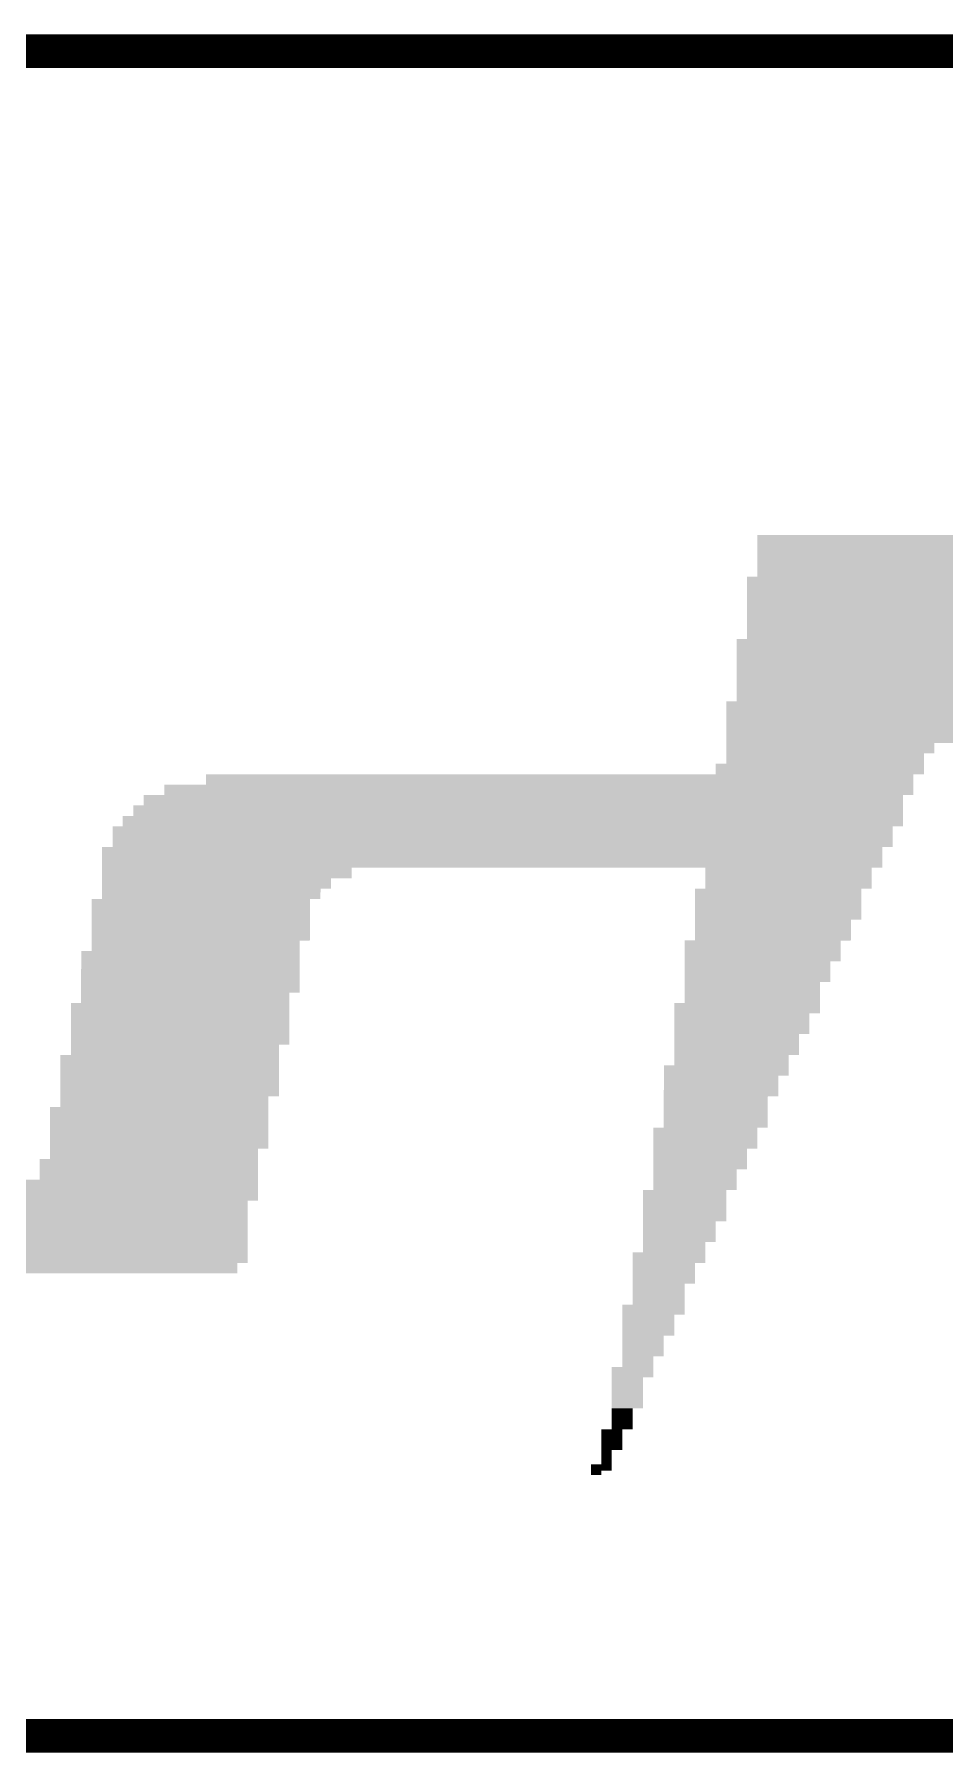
# Model space of a CAD drawing. Extents: x -8 to 142, y 0 to 126.
# Drawn here: x 20.82 to 26.22, y 115.6 to 125.8 of the extents above; entities that cross this region are included whole.
import ezdxf

# ---------------------------------------------------------------- set-up
doc = ezdxf.new("R2010")
doc.units = 0
doc.layers.add('03_ASSY2_GBR', color=1, linetype='CONTINUOUS')

msp = doc.modelspace()

# ---------------------------------------------------------------- linework, layer by layer
at = {"layer": '03_ASSY2_GBR', "const_width": 0.2}
msp.add_lwpolyline([(41.7, 125.7), (-8.3, 125.7), (-8.3, 115.7), (41.7, 115.7)], dxfattribs=at)
at = {"layer": '03_ASSY2_GBR'}
for points in [[(25.110014, 122.766128), (25.110018, 122.827926), (26.53002, 122.766128), (26.53, 122.827926)], [(25.110018, 122.827926), (25.11002, 122.827946), (26.53, 122.827926), (26.52998, 122.827946)], [(25.11002, 122.827946), (25.110054, 122.82798), (26.52998, 122.827946), (26.529946, 122.82798)], [(25.110054, 122.82798), (25.110074, 122.828), (26.529946, 122.82798), (25.110074, 122.828)], [(25.110004, 122.643128), (25.110014, 122.765926), (26.59202, 122.643128), (26.592, 122.765926)], [(25.110014, 122.766), (25.110014, 122.766128), (26.530148, 122.766), (26.53002, 122.766128)], [(25.110014, 122.76598), (25.110014, 122.766), (26.591946, 122.76598), (26.530148, 122.766)], [(25.110014, 122.765926), (25.110014, 122.76598), (26.592, 122.765926), (26.591946, 122.76598)], [(25.11, 122.581148), (25.110004, 122.642926), (26.65301, 122.581148), (26.653, 122.642926)], [(25.110004, 122.643), (25.110004, 122.643128), (26.592148, 122.643), (26.59202, 122.643128)], [(25.110004, 122.64298), (25.110004, 122.643), (26.652946, 122.64298), (26.592148, 122.643)], [(25.110004, 122.642926), (25.110004, 122.64298), (26.653, 122.642926), (26.652946, 122.64298)], [(25.04901, 122.396128), (25.049016, 122.518926), (26.71502, 122.396128), (26.715, 122.518926)], [(25.049016, 122.519128), (25.04902, 122.580946), (26.65302, 122.519128), (26.653012, 122.580946)], [(25.049016, 122.519), (25.049016, 122.519128), (26.653148, 122.519), (26.65302, 122.519128)], [(25.049016, 122.51898), (25.049016, 122.519), (26.714946, 122.51898), (26.653148, 122.519)], [(25.049016, 122.518926), (25.049016, 122.51898), (26.715, 122.518926), (26.714946, 122.51898)], [(25.04902, 122.580946), (25.049074, 122.581), (26.653012, 122.580946), (26.653012, 122.581)], [(25.049074, 122.581), (25.109872, 122.58102), (26.653012, 122.581), (26.653012, 122.58102)], [(25.109872, 122.58102), (25.11, 122.581148), (26.653012, 122.58102), (26.65301, 122.581148)], [(25.049, 122.210148), (25.049006, 122.333926), (26.83802, 122.210148), (26.838, 122.333926)], [(25.049006, 122.334128), (25.04901, 122.395926), (26.77702, 122.334128), (26.777, 122.395926)], [(25.049006, 122.334), (25.049006, 122.334128), (26.777148, 122.334), (26.77702, 122.334128)], [(25.049006, 122.33398), (25.049006, 122.334), (26.837946, 122.33398), (26.777148, 122.334)], [(25.049006, 122.333926), (25.049006, 122.33398), (26.838, 122.333926), (26.837946, 122.33398)], [(25.04901, 122.396), (25.04901, 122.396128), (26.715148, 122.396), (26.71502, 122.396128)], [(25.04901, 122.39598), (25.04901, 122.396), (26.776946, 122.39598), (26.715148, 122.396)], [(25.04901, 122.395926), (25.04901, 122.39598), (26.777, 122.395926), (26.776946, 122.39598)], [(24.987012, 122.087128), (24.987018, 122.209926), (26.90002, 122.087128), (26.9, 122.209926)], [(24.987018, 122.209926), (24.98702, 122.209946), (26.9, 122.209926), (26.89998, 122.209946)], [(24.98702, 122.209946), (24.987054, 122.20998), (26.89998, 122.209946), (26.899946, 122.20998)], [(24.987054, 122.20998), (24.987074, 122.21), (26.899946, 122.20998), (26.838148, 122.21)], [(24.987074, 122.21), (25.048872, 122.21002), (26.838148, 122.21), (26.838128, 122.21002)], [(25.048872, 122.21002), (25.04898, 122.210128), (26.838128, 122.21002), (26.83802, 122.210128)], [(25.04898, 122.210128), (25.049, 122.210148), (26.83802, 122.210128), (26.83802, 122.210148)], [(24.987006, 121.964128), (24.987012, 122.086926), (26.96202, 121.964128), (26.962, 122.086926)], [(24.987012, 122.087), (24.987012, 122.087128), (26.900148, 122.087), (26.90002, 122.087128)], [(24.987012, 122.08698), (24.987012, 122.087), (26.961946, 122.08698), (26.900148, 122.087)], [(24.987012, 122.086926), (24.987012, 122.08698), (26.962, 122.086926), (26.961946, 122.08698)], [(24.987, 121.840148), (24.987006, 121.963926), (27.02402, 121.840148), (27.024, 121.963926)], [(24.987006, 121.964), (24.987006, 121.964128), (26.962148, 121.964), (26.96202, 121.964128)], [(24.987006, 121.96398), (24.987006, 121.964), (27.023946, 121.96398), (26.962148, 121.964)], [(24.987006, 121.963926), (24.987006, 121.96398), (27.024, 121.963926), (27.023946, 121.96398)], [(24.925012, 121.717128), (24.925018, 121.839926), (27.08502, 121.717128), (27.085, 121.839926)], [(24.925018, 121.839926), (24.92502, 121.839946), (27.085, 121.839926), (27.08498, 121.839946)], [(24.92502, 121.839946), (24.925054, 121.83998), (27.08498, 121.839946), (27.084946, 121.83998)], [(24.925054, 121.83998), (24.925074, 121.84), (27.084946, 121.83998), (27.024148, 121.84)], [(24.925074, 121.84), (24.986872, 121.84002), (27.024148, 121.84), (27.024128, 121.84002)], [(24.986872, 121.84002), (24.98698, 121.840128), (27.024128, 121.84002), (27.02402, 121.840128)], [(24.98698, 121.840128), (24.987, 121.840148), (27.02402, 121.840128), (27.02402, 121.840148)], [(24.92501, 121.655128), (24.925012, 121.716926), (27.14702, 121.655128), (27.147, 121.716926)], [(24.925012, 121.717), (24.925012, 121.717128), (27.085148, 121.717), (27.08502, 121.717128)], [(24.925012, 121.71698), (24.925012, 121.717), (27.146946, 121.71698), (27.085148, 121.717)], [(24.925012, 121.716926), (24.925012, 121.71698), (27.147, 121.716926), (27.146946, 121.71698)], [(24.925002, 121.532054), (24.925006, 121.592852), (26.15998, 121.532054), (26.16, 121.592852)], [(24.925006, 121.593), (24.925008, 121.654926), (27.209012, 121.593), (27.209, 121.654926)], [(24.925006, 121.59298), (24.925006, 121.593), (26.160128, 121.59298), (26.220852, 121.593)], [(24.925006, 121.592852), (24.925006, 121.59298), (26.16, 121.592852), (26.160128, 121.59298)], [(24.925008, 121.655), (24.92501, 121.655128), (27.147148, 121.655), (27.14702, 121.655128)], [(24.925008, 121.65498), (24.925008, 121.655), (27.208946, 121.65498), (27.147148, 121.655)], [(24.925008, 121.654926), (24.925008, 121.65498), (27.209, 121.654926), (27.208946, 121.65498)], [(26.22098, 121.592872), (26.220852, 121.593), (27.209012, 121.592872), (27.209012, 121.593)], [(24.925, 121.470148), (24.925002, 121.531852), (26.09799, 121.470148), (26.098, 121.531852)], [(24.925002, 121.532), (24.925002, 121.532054), (26.159926, 121.532), (26.15998, 121.532054)], [(24.925002, 121.53198), (24.925002, 121.532), (26.098128, 121.53198), (26.159926, 121.532)], [(24.925002, 121.531852), (24.925002, 121.53198), (26.098, 121.531852), (26.098128, 121.53198)], [(21.839, 121.346148), (21.839018, 121.407852), (26.035988, 121.346148), (26.036, 121.407852)], [(21.839018, 121.407852), (21.83902, 121.407946), (26.036, 121.407852), (26.036094, 121.407946)], [(21.83902, 121.407946), (21.839054, 121.40798), (26.036094, 121.407946), (26.036128, 121.40798)], [(21.839054, 121.40798), (21.839074, 121.408), (26.036128, 121.40798), (26.097926, 121.408)], [(24.862892, 121.408), (24.862946, 121.408054), (26.097926, 121.408), (26.09798, 121.408054)], [(24.862946, 121.408054), (24.86302, 121.408128), (26.09798, 121.408054), (26.09798, 121.408128)], [(24.86302, 121.469946), (24.863074, 121.47), (26.097988, 121.469946), (26.09799, 121.47)], [(24.86302, 121.408128), (24.86302, 121.469946), (26.09798, 121.408128), (26.097988, 121.469946)], [(24.863074, 121.47), (24.924872, 121.47002), (26.09799, 121.47), (26.09799, 121.47002)], [(24.924872, 121.47002), (24.925, 121.470148), (26.09799, 121.47002), (26.09799, 121.470148)], [(21.469, 121.223148), (21.469018, 121.284852), (25.973992, 121.223148), (25.974, 121.284852)], [(21.469018, 121.284852), (21.46902, 121.284946), (25.974, 121.284852), (25.974094, 121.284946)], [(21.46902, 121.284946), (21.469054, 121.28498), (25.974094, 121.284946), (25.974128, 121.28498)], [(21.469054, 121.28498), (21.469074, 121.285), (25.974128, 121.28498), (26.035926, 121.285)], [(21.469074, 121.285), (21.591872, 121.28502), (26.035926, 121.285), (26.035946, 121.28502)], [(21.591872, 121.28502), (21.591906, 121.285054), (26.035946, 121.28502), (26.03598, 121.285054)], [(21.591906, 121.285054), (21.592, 121.285148), (26.03598, 121.285054), (26.03598, 121.285148)], [(21.592, 121.285148), (21.59202, 121.345946), (26.03598, 121.285148), (26.035988, 121.345946)], [(21.59202, 121.345946), (21.592074, 121.346), (26.035988, 121.345946), (26.035988, 121.346)], [(21.592074, 121.346), (21.838872, 121.34602), (26.035988, 121.346), (26.035988, 121.34602)], [(21.838872, 121.34602), (21.839, 121.346148), (26.035988, 121.34602), (26.035988, 121.346148)], [(21.407, 121.161148), (21.40702, 121.222946), (25.973986, 121.161148), (25.973992, 121.222946)], [(21.40702, 121.222946), (21.407074, 121.223), (25.973992, 121.222946), (25.973992, 121.223)], [(21.407074, 121.223), (21.468872, 121.22302), (25.973992, 121.223), (25.973992, 121.22302)], [(21.468872, 121.22302), (21.469, 121.223148), (25.973992, 121.22302), (25.973992, 121.223148)], [(21.284, 120.976148), (21.284018, 121.098852), (25.91298, 120.976148), (25.913, 121.098852)], [(21.284018, 121.098852), (21.28402, 121.098946), (25.913, 121.098852), (25.913094, 121.098946)], [(21.28402, 121.098946), (21.284054, 121.09898), (25.913094, 121.098946), (25.913128, 121.09898)], [(21.284054, 121.09898), (21.284074, 121.099), (25.913128, 121.09898), (25.973926, 121.099)], [(21.284074, 121.099), (21.344872, 121.09902), (25.973926, 121.099), (25.973946, 121.09902)], [(21.344872, 121.09902), (21.344906, 121.099054), (25.973946, 121.09902), (25.97398, 121.099054)], [(21.344906, 121.099054), (21.345, 121.099148), (25.97398, 121.099054), (25.97398, 121.099148)], [(21.345, 121.099148), (21.34502, 121.160946), (25.97398, 121.099148), (25.973986, 121.160946)], [(21.34502, 121.160946), (21.345074, 121.161), (25.973986, 121.160946), (25.973986, 121.161)], [(21.345074, 121.161), (21.406872, 121.16102), (25.973986, 121.161), (25.973986, 121.16102)], [(21.406872, 121.16102), (21.407, 121.161148), (25.973986, 121.16102), (25.973986, 121.161148)], [(21.222012, 120.853054), (21.222018, 120.975852), (25.85098, 120.853054), (25.851, 120.975852)], [(21.222018, 120.975852), (21.22202, 120.975946), (25.851, 120.975852), (25.851094, 120.975946)], [(21.22202, 120.975946), (21.222054, 120.97598), (25.851094, 120.975946), (25.851128, 120.97598)], [(21.222054, 120.97598), (21.222074, 120.976), (25.851128, 120.97598), (25.912926, 120.976)], [(21.222074, 120.976), (21.283872, 120.97602), (25.912926, 120.976), (25.912946, 120.97602)], [(21.283872, 120.97602), (21.283906, 120.976054), (25.912946, 120.97602), (25.91298, 120.976054)], [(21.283906, 120.976054), (21.284, 120.976148), (25.91298, 120.976054), (25.91298, 120.976148)], [(21.222004, 120.729054), (21.222008, 120.790852), (22.57998, 120.729054), (22.58, 120.790852)], [(21.222008, 120.791054), (21.222012, 120.852852), (22.70298, 120.791054), (22.703, 120.852852)], [(21.222008, 120.791), (21.222008, 120.791054), (22.702926, 120.791), (22.70298, 120.791054)], [(21.222008, 120.79098), (21.222008, 120.791), (22.580128, 120.79098), (22.702926, 120.791)], [(21.222008, 120.790852), (21.222008, 120.79098), (22.58, 120.790852), (22.580128, 120.79098)], [(21.222012, 120.853), (21.222012, 120.853054), (25.850926, 120.853), (25.85098, 120.853054)], [(21.222012, 120.85298), (21.222012, 120.853), (22.703128, 120.85298), (24.801852, 120.853)], [(21.222012, 120.852852), (21.222012, 120.85298), (22.703, 120.852852), (22.703128, 120.85298)], [(24.801872, 120.85298), (24.801852, 120.853), (25.789128, 120.85298), (25.850926, 120.853)], [(24.80198, 120.852872), (24.801872, 120.85298), (25.78902, 120.852872), (25.789128, 120.85298)], [(24.801982, 120.852852), (24.80198, 120.852872), (25.789, 120.852852), (25.78902, 120.852872)], [(24.802, 120.729148), (24.801982, 120.852852), (25.78898, 120.729148), (25.789, 120.852852)], [(21.160004, 120.421054), (21.160018, 120.666852), (22.45598, 120.421054), (22.456, 120.666852)], [(21.160018, 120.666852), (21.16002, 120.666946), (22.456, 120.666852), (22.456094, 120.666946)], [(21.16002, 120.666946), (21.160054, 120.66698), (22.456094, 120.666946), (22.456128, 120.66698)], [(21.160054, 120.66698), (21.160074, 120.667), (22.456128, 120.66698), (22.517926, 120.667)], [(21.160074, 120.667), (21.221872, 120.66702), (22.517926, 120.667), (22.517946, 120.66702)], [(21.221872, 120.66702), (21.221906, 120.667054), (22.517946, 120.66702), (22.51798, 120.667054)], [(21.221906, 120.667054), (21.222, 120.667148), (22.51798, 120.667054), (22.51798, 120.667148)], [(21.222, 120.667148), (21.222002, 120.728852), (22.51798, 120.667148), (22.518, 120.728852)], [(21.222002, 120.728852), (21.222004, 120.72898), (22.518, 120.728852), (22.518128, 120.72898)], [(21.222004, 120.729), (21.222004, 120.729054), (22.579926, 120.729), (22.57998, 120.729054)], [(21.222004, 120.72898), (21.222004, 120.729), (22.518128, 120.72898), (22.579926, 120.729)], [(24.740006, 120.544054), (24.740018, 120.728852), (25.72698, 120.544054), (25.727, 120.728852)], [(24.740018, 120.728852), (24.74002, 120.728946), (25.727, 120.728852), (25.727094, 120.728946)], [(24.74002, 120.728946), (24.740054, 120.72898), (25.727094, 120.728946), (25.727128, 120.72898)], [(24.740054, 120.72898), (24.740074, 120.729), (25.727128, 120.72898), (25.788926, 120.729)], [(24.740074, 120.729), (24.801872, 120.72902), (25.788926, 120.729), (25.788946, 120.72902)], [(24.801872, 120.72902), (24.801906, 120.729054), (25.788946, 120.72902), (25.78898, 120.729054)], [(24.801906, 120.729054), (24.802, 120.729148), (25.78898, 120.729054), (25.78898, 120.729148)], [(24.74, 120.421148), (24.740006, 120.543852), (25.66598, 120.421148), (25.666, 120.543852)], [(24.740006, 120.544), (24.740006, 120.544054), (25.726926, 120.544), (25.72698, 120.544054)], [(24.740006, 120.54398), (24.740006, 120.544), (25.666128, 120.54398), (25.726926, 120.544)], [(24.740006, 120.543852), (24.740006, 120.54398), (25.666, 120.543852), (25.666128, 120.54398)], [(21.16, 120.359148), (21.160004, 120.420852), (22.394996, 120.359148), (22.395, 120.420852)], [(21.160004, 120.421), (21.160004, 120.421054), (22.455926, 120.421), (22.45598, 120.421054)], [(21.160004, 120.42098), (21.160004, 120.421), (22.395128, 120.42098), (22.455926, 120.421)], [(21.160004, 120.420852), (21.160004, 120.42098), (22.395, 120.420852), (22.395128, 120.42098)], [(24.678012, 120.297054), (24.678018, 120.420852), (25.60398, 120.297054), (25.604, 120.420852)], [(24.678018, 120.420852), (24.67802, 120.420946), (25.604, 120.420852), (25.604094, 120.420946)], [(24.67802, 120.420946), (24.678054, 120.42098), (25.604094, 120.420946), (25.604128, 120.42098)], [(24.678054, 120.42098), (24.678074, 120.421), (25.604128, 120.42098), (25.665926, 120.421)], [(24.678074, 120.421), (24.739872, 120.42102), (25.665926, 120.421), (25.665946, 120.42102)], [(24.739872, 120.42102), (24.739906, 120.421054), (25.665946, 120.42102), (25.66598, 120.421054)], [(24.739906, 120.421054), (24.74, 120.421148), (25.66598, 120.421054), (25.66598, 120.421148)], [(21.098004, 120.112054), (21.09802, 120.358946), (22.39498, 120.112054), (22.394994, 120.358946)], [(21.09802, 120.358946), (21.098074, 120.359), (22.394994, 120.358946), (22.394994, 120.359)], [(21.098074, 120.359), (21.159872, 120.35902), (22.394994, 120.359), (22.394994, 120.35902)], [(21.159872, 120.35902), (21.16, 120.359148), (22.394994, 120.35902), (22.394996, 120.359148)], [(24.678006, 120.174054), (24.678012, 120.296852), (25.54198, 120.174054), (25.542, 120.296852)], [(24.678012, 120.297), (24.678012, 120.297054), (25.603926, 120.297), (25.60398, 120.297054)], [(24.678012, 120.29698), (24.678012, 120.297), (25.542128, 120.29698), (25.603926, 120.297)], [(24.678012, 120.296852), (24.678012, 120.29698), (25.542, 120.296852), (25.542128, 120.29698)], [(24.678, 120.050148), (24.678006, 120.173852), (25.480986, 120.050148), (25.481, 120.173852)], [(24.678006, 120.174), (24.678006, 120.174054), (25.541926, 120.174), (25.54198, 120.174054)], [(24.678006, 120.17398), (24.678006, 120.174), (25.481128, 120.17398), (25.541926, 120.174)], [(24.678006, 120.173852), (24.678006, 120.17398), (25.481, 120.173852), (25.481128, 120.17398)], [(21.098, 120.050148), (21.098002, 120.111852), (22.332996, 120.050148), (22.333, 120.111852)], [(21.098002, 120.111852), (21.098004, 120.11198), (22.333, 120.111852), (22.333128, 120.11198)], [(21.098004, 120.112), (21.098004, 120.112054), (22.394926, 120.112), (22.39498, 120.112054)], [(21.098004, 120.11198), (21.098004, 120.112), (22.333128, 120.11198), (22.394926, 120.112)], [(21.037002, 119.803054), (21.03702, 120.049946), (22.33298, 119.803054), (22.332994, 120.049946)], [(21.03702, 120.049946), (21.037074, 120.05), (22.332994, 120.049946), (22.332994, 120.05)], [(21.037074, 120.05), (21.097872, 120.05002), (22.332994, 120.05), (22.332994, 120.05002)], [(21.097872, 120.05002), (21.098, 120.050148), (22.332994, 120.05002), (22.332996, 120.050148)], [(24.61701, 119.865054), (24.617016, 119.987852), (25.41898, 119.865054), (25.419, 119.987852)], [(24.617016, 119.988054), (24.61702, 120.049946), (25.48098, 119.988054), (25.480986, 120.049946)], [(24.617016, 119.988), (24.617016, 119.988054), (25.480926, 119.988), (25.48098, 119.988054)], [(24.617016, 119.98798), (24.617016, 119.988), (25.419128, 119.98798), (25.480926, 119.988)], [(24.617016, 119.987852), (24.617016, 119.98798), (25.419, 119.987852), (25.419128, 119.98798)], [(24.61702, 120.049946), (24.617074, 120.05), (25.480986, 120.049946), (25.480986, 120.05)], [(24.617074, 120.05), (24.677872, 120.05002), (25.480986, 120.05), (25.480986, 120.05002)], [(24.677872, 120.05002), (24.678, 120.050148), (25.480986, 120.05002), (25.480986, 120.050148)], [(24.617002, 119.742054), (24.617008, 119.864852), (25.35698, 119.742054), (25.357, 119.864852)], [(24.617008, 119.865), (24.61701, 119.865054), (25.418926, 119.865), (25.41898, 119.865054)], [(24.617008, 119.86498), (24.617008, 119.865), (25.357128, 119.86498), (25.418926, 119.865)], [(24.617008, 119.864852), (24.617008, 119.86498), (25.357, 119.864852), (25.357128, 119.86498)], [(21.037, 119.742148), (21.037002, 119.802852), (22.270996, 119.742148), (22.271, 119.802852)], [(21.037002, 119.803), (21.037002, 119.803054), (22.332926, 119.803), (22.33298, 119.803054)], [(21.037002, 119.80298), (21.037002, 119.803), (22.271128, 119.80298), (22.332926, 119.803)], [(21.037002, 119.802852), (21.037002, 119.80298), (22.271, 119.802852), (22.271128, 119.80298)], [(20.975004, 119.495054), (20.97502, 119.741946), (22.27098, 119.495054), (22.270996, 119.741946)], [(20.97502, 119.741946), (20.975074, 119.742), (22.270996, 119.741946), (22.270996, 119.742)], [(20.975074, 119.742), (21.036872, 119.74202), (22.270996, 119.742), (22.270996, 119.74202)], [(21.036872, 119.74202), (21.037, 119.742148), (22.270996, 119.74202), (22.270996, 119.742148)], [(24.555016, 119.618054), (24.55502, 119.679946), (25.29498, 119.618054), (25.294988, 119.679946)], [(24.55502, 119.679946), (24.555074, 119.68), (25.294988, 119.679946), (25.29499, 119.68)], [(24.555074, 119.68), (24.616872, 119.68002), (25.29499, 119.68), (25.29499, 119.68002)], [(24.616872, 119.68002), (24.617, 119.680148), (25.29499, 119.68002), (25.29499, 119.680148)], [(24.617, 119.680148), (24.617002, 119.741852), (25.29499, 119.680148), (25.295, 119.741852)], [(24.617002, 119.742), (24.617002, 119.742054), (25.356926, 119.742), (25.35698, 119.742054)], [(24.617002, 119.74198), (24.617002, 119.742), (25.295128, 119.74198), (25.356926, 119.742)], [(24.617002, 119.741852), (24.617002, 119.74198), (25.295, 119.741852), (25.295128, 119.74198)], [(24.55501, 119.495054), (24.555016, 119.617852), (25.23398, 119.495054), (25.234, 119.617852)], [(24.555016, 119.618), (24.555016, 119.618054), (25.294926, 119.618), (25.29498, 119.618054)], [(24.555016, 119.61798), (24.555016, 119.618), (25.234128, 119.61798), (25.294926, 119.618)], [(24.555016, 119.617852), (24.555016, 119.61798), (25.234, 119.617852), (25.234128, 119.61798)], [(20.975, 119.433148), (20.975002, 119.494852), (22.208996, 119.433148), (22.209, 119.494852)], [(20.975002, 119.494852), (20.975004, 119.49498), (22.209, 119.494852), (22.209128, 119.49498)], [(20.975004, 119.495), (20.975004, 119.495054), (22.270926, 119.495), (22.27098, 119.495054)], [(20.975004, 119.49498), (20.975004, 119.495), (22.209128, 119.49498), (22.270926, 119.495)], [(24.555, 119.310148), (24.555008, 119.494852), (25.17198, 119.310148), (25.172, 119.494852)], [(24.555008, 119.495), (24.55501, 119.495054), (25.233926, 119.495), (25.23398, 119.495054)], [(24.555008, 119.49498), (24.555008, 119.495), (25.172128, 119.49498), (25.233926, 119.495)], [(24.555008, 119.494852), (24.555008, 119.49498), (25.172, 119.494852), (25.172128, 119.49498)], [(20.913004, 119.186054), (20.91302, 119.432946), (22.20898, 119.186054), (22.208994, 119.432946)], [(20.91302, 119.432946), (20.913074, 119.433), (22.208994, 119.432946), (22.208994, 119.433)], [(20.913074, 119.433), (20.974872, 119.43302), (22.208994, 119.433), (22.208994, 119.43302)], [(20.974872, 119.43302), (20.975, 119.433148), (22.208994, 119.43302), (22.208996, 119.433148)], [(24.493012, 119.186054), (24.493018, 119.309852), (25.10998, 119.186054), (25.11, 119.309852)], [(24.493018, 119.309852), (24.49302, 119.309946), (25.11, 119.309852), (25.110094, 119.309946)], [(24.49302, 119.309946), (24.493054, 119.30998), (25.110094, 119.309946), (25.110128, 119.30998)], [(24.493054, 119.30998), (24.493074, 119.31), (25.110128, 119.30998), (25.171926, 119.31)], [(24.493074, 119.31), (24.554872, 119.31002), (25.171926, 119.31), (25.171946, 119.31002)], [(24.554872, 119.31002), (24.554906, 119.310054), (25.171946, 119.31002), (25.17198, 119.310054)], [(24.554906, 119.310054), (24.555, 119.310148), (25.17198, 119.310054), (25.17198, 119.310148)], [(20.913, 119.124148), (20.913002, 119.185852), (22.148, 119.124148), (22.148, 119.185852)], [(20.913002, 119.185852), (20.913004, 119.18598), (22.148, 119.185852), (22.148128, 119.18598)], [(20.913004, 119.186), (20.913004, 119.186054), (22.208926, 119.186), (22.20898, 119.186054)], [(20.913004, 119.18598), (20.913004, 119.186), (22.148128, 119.18598), (22.208926, 119.186)], [(24.493006, 119.063054), (24.493012, 119.185852), (25.04898, 119.063054), (25.049, 119.185852)], [(24.493012, 119.186), (24.493012, 119.186054), (25.109926, 119.186), (25.10998, 119.186054)], [(24.493012, 119.18598), (24.493012, 119.186), (25.049128, 119.18598), (25.109926, 119.186)], [(24.493012, 119.185852), (24.493012, 119.18598), (25.049, 119.185852), (25.049128, 119.18598)], [(20.85102, 119.123946), (20.851074, 119.124), (22.148, 119.123946), (22.148, 119.124)], [(20.85102, 119.001128), (20.85102, 119.123946), (22.148, 119.001128), (22.148, 119.123946)], [(20.851074, 119.124), (20.912872, 119.12402), (22.148, 119.124), (22.148, 119.12402)], [(20.912872, 119.12402), (20.913, 119.124148), (22.148, 119.12402), (22.148, 119.124148)], [(24.493, 118.939148), (24.493006, 119.062852), (24.98698, 118.939148), (24.987, 119.062852)], [(24.493006, 119.063), (24.493006, 119.063054), (25.048926, 119.063), (25.04898, 119.063054)], [(24.493006, 119.06298), (24.493006, 119.063), (24.987128, 119.06298), (25.048926, 119.063)], [(24.493006, 119.062852), (24.493006, 119.06298), (24.987, 119.062852), (24.987128, 119.06298)], [(15.60502, 119.00098), (15.60502, 119.001), (22.148, 119.00098), (22.148, 119.001)], [(15.60502, 118.877054), (15.60502, 119.00098), (22.14798, 118.877054), (22.148, 119.00098)], [(20.850892, 119.001), (20.85102, 119.001128), (22.148, 119.001), (22.148, 119.001128)], [(24.43101, 118.754054), (24.431018, 118.938852), (24.92498, 118.754054), (24.925, 118.938852)], [(24.431018, 118.938852), (24.43102, 118.938946), (24.925, 118.938852), (24.925094, 118.938946)], [(24.43102, 118.938946), (24.431054, 118.93898), (24.925094, 118.938946), (24.925128, 118.93898)], [(24.431054, 118.93898), (24.431074, 118.939), (24.925128, 118.93898), (24.986926, 118.939)], [(24.431074, 118.939), (24.492872, 118.93902), (24.986926, 118.939), (24.986946, 118.93902)], [(24.492872, 118.93902), (24.492906, 118.939054), (24.986946, 118.93902), (24.98698, 118.939054)], [(24.492906, 118.939054), (24.493, 118.939148), (24.98698, 118.939054), (24.98698, 118.939148)], [(15.605074, 118.877), (15.60502, 118.877054), (22.147926, 118.877), (22.14798, 118.877054)], [(15.666872, 118.87698), (15.666852, 118.877), (22.086128, 118.87698), (22.147926, 118.877)], [(15.66698, 118.876872), (15.666872, 118.87698), (22.08602, 118.876872), (22.086128, 118.87698)], [(15.666982, 118.876852), (15.66698, 118.876872), (22.086, 118.876852), (22.08602, 118.876872)], [(15.667, 118.816074), (15.666982, 118.876852), (22.085996, 118.816074), (22.086, 118.876852)], [(15.667054, 118.81602), (15.667, 118.816074), (22.085996, 118.81602), (22.085996, 118.816074)], [(15.728852, 118.816), (15.667054, 118.81602), (22.085996, 118.816), (22.085996, 118.81602)], [(15.72898, 118.815872), (15.728852, 118.816), (22.085996, 118.815872), (22.085996, 118.816)], [(15.729, 118.754074), (15.72898, 118.815872), (22.085992, 118.754074), (22.085996, 118.815872)], [(15.729054, 118.75402), (15.729, 118.754074), (22.085992, 118.75402), (22.085992, 118.754074)], [(15.789852, 118.754), (15.729054, 118.75402), (22.085992, 118.754), (22.085992, 118.75402)], [(15.78998, 118.753872), (15.789852, 118.754), (22.085992, 118.753872), (22.085992, 118.754)], [(15.79, 118.692074), (15.78998, 118.753872), (22.08599, 118.692074), (22.085992, 118.753872)], [(24.431002, 118.631054), (24.431008, 118.753852), (24.86298, 118.631054), (24.863, 118.753852)], [(24.431008, 118.754), (24.43101, 118.754054), (24.924926, 118.754), (24.92498, 118.754054)], [(24.431008, 118.75398), (24.431008, 118.754), (24.863128, 118.75398), (24.924926, 118.754)], [(24.431008, 118.753852), (24.431008, 118.75398), (24.863, 118.753852), (24.863128, 118.75398)], [(15.790054, 118.69202), (15.79, 118.692074), (22.08599, 118.69202), (22.08599, 118.692074)], [(15.851852, 118.692), (15.790054, 118.69202), (22.08599, 118.692), (22.08599, 118.69202)], [(15.85198, 118.691872), (15.851852, 118.692), (22.085988, 118.691872), (22.08599, 118.692)], [(15.852, 118.631074), (15.85198, 118.691872), (22.085986, 118.631074), (22.085988, 118.691872)], [(15.852054, 118.63102), (15.852, 118.631074), (22.085986, 118.63102), (22.085986, 118.631074)], [(16.036852, 118.631), (15.852054, 118.63102), (22.085986, 118.631), (22.085986, 118.63102)], [(16.03698, 118.630872), (16.036852, 118.631), (22.085986, 118.630872), (22.085986, 118.631)], [(16.037, 118.569074), (16.03698, 118.630872), (22.085982, 118.569074), (22.085986, 118.630872)], [(24.431, 118.569148), (24.431002, 118.630852), (24.80199, 118.569148), (24.802, 118.630852)], [(24.431002, 118.631), (24.431002, 118.631054), (24.862926, 118.631), (24.86298, 118.631054)], [(24.431002, 118.63098), (24.431002, 118.631), (24.802128, 118.63098), (24.862926, 118.631)], [(24.431002, 118.630852), (24.431002, 118.63098), (24.802, 118.630852), (24.802128, 118.63098)], [(16.037054, 118.56902), (16.037, 118.569074), (22.085982, 118.56902), (22.085982, 118.569074)], [(16.221852, 118.569), (16.037054, 118.56902), (22.085982, 118.569), (22.085982, 118.56902)], [(16.22198, 118.568872), (16.221852, 118.569), (22.085982, 118.568872), (22.085982, 118.569)], [(16.222, 118.507074), (16.22198, 118.568872), (22.08598, 118.507074), (22.085982, 118.568872)], [(24.370014, 118.507054), (24.37002, 118.568946), (24.80198, 118.507054), (24.801988, 118.568946)], [(24.37002, 118.568946), (24.370074, 118.569), (24.801988, 118.568946), (24.80199, 118.569)], [(24.370074, 118.569), (24.430872, 118.56902), (24.80199, 118.569), (24.80199, 118.56902)], [(24.430872, 118.56902), (24.431, 118.569148), (24.80199, 118.56902), (24.80199, 118.569148)], [(16.22202, 118.507054), (16.222, 118.507074), (22.08598, 118.507054), (22.08598, 118.507074)], [(16.222054, 118.50702), (16.22202, 118.507054), (22.085946, 118.50702), (22.08598, 118.507054)], [(16.715852, 118.507), (16.222054, 118.50702), (22.085926, 118.507), (22.085946, 118.50702)], [(16.715872, 118.50698), (16.715852, 118.507), (22.024128, 118.50698), (22.085926, 118.507)], [(16.71598, 118.506872), (16.715872, 118.50698), (22.02402, 118.506872), (22.024128, 118.50698)], [(16.715982, 118.506852), (16.71598, 118.506872), (22.024, 118.506852), (22.02402, 118.506872)], [(16.716, 118.445074), (16.715982, 118.506852), (22.02398, 118.445074), (22.024, 118.506852)], [(16.71602, 118.445054), (16.716, 118.445074), (22.02398, 118.445054), (22.02398, 118.445074)], [(16.716054, 118.44502), (16.71602, 118.445054), (22.023946, 118.44502), (22.02398, 118.445054)], [(22.023926, 118.445), (16.716054, 118.44502), (22.023926, 118.445), (22.023946, 118.44502)], [(24.370008, 118.384054), (24.370014, 118.506852), (24.73998, 118.384054), (24.74, 118.506852)], [(24.370014, 118.507), (24.370014, 118.507054), (24.801926, 118.507), (24.80198, 118.507054)], [(24.370014, 118.50698), (24.370014, 118.507), (24.740128, 118.50698), (24.801926, 118.507)], [(24.370014, 118.506852), (24.370014, 118.50698), (24.74, 118.506852), (24.740128, 118.50698)], [(24.37, 118.260148), (24.370008, 118.383852), (24.677986, 118.260148), (24.678, 118.383852)], [(24.370008, 118.384), (24.370008, 118.384054), (24.739926, 118.384), (24.73998, 118.384054)], [(24.370008, 118.38398), (24.370008, 118.384), (24.678128, 118.38398), (24.739926, 118.384)], [(24.370008, 118.383852), (24.370008, 118.38398), (24.678, 118.383852), (24.678128, 118.38398)], [(24.308016, 118.199054), (24.30802, 118.259946), (24.67798, 118.199054), (24.677986, 118.259946)], [(24.30802, 118.259946), (24.308074, 118.26), (24.677986, 118.259946), (24.677986, 118.26)], [(24.308074, 118.26), (24.369872, 118.26002), (24.677986, 118.26), (24.677986, 118.26002)], [(24.369872, 118.26002), (24.37, 118.260148), (24.677986, 118.26002), (24.677986, 118.260148)], [(24.30801, 118.075054), (24.308016, 118.198852), (24.61698, 118.075054), (24.617, 118.198852)], [(24.308016, 118.199), (24.308016, 118.199054), (24.677926, 118.199), (24.67798, 118.199054)], [(24.308016, 118.19898), (24.308016, 118.199), (24.617128, 118.19898), (24.677926, 118.199)], [(24.308016, 118.198852), (24.308016, 118.19898), (24.617, 118.198852), (24.617128, 118.19898)], [(24.308002, 117.952054), (24.308008, 118.074852), (24.55498, 117.952054), (24.555, 118.074852)], [(24.308008, 118.075), (24.30801, 118.075054), (24.616926, 118.075), (24.61698, 118.075054)], [(24.308008, 118.07498), (24.308008, 118.075), (24.555128, 118.07498), (24.616926, 118.075)], [(24.308008, 118.074852), (24.308008, 118.07498), (24.555, 118.074852), (24.555128, 118.07498)], [(24.308, 117.890148), (24.308002, 117.951852), (24.49299, 117.890148), (24.493, 117.951852)], [(24.308002, 117.952), (24.308002, 117.952054), (24.554926, 117.952), (24.55498, 117.952054)], [(24.308002, 117.95198), (24.308002, 117.952), (24.493128, 117.95198), (24.554926, 117.952)], [(24.308002, 117.951852), (24.308002, 117.95198), (24.493, 117.951852), (24.493128, 117.95198)], [(24.246006, 117.643054), (24.246016, 117.827852), (24.43098, 117.643054), (24.431, 117.827852)], [(24.246016, 117.828054), (24.24602, 117.889946), (24.49298, 117.828054), (24.492988, 117.889946)], [(24.246016, 117.828), (24.246016, 117.828054), (24.492926, 117.828), (24.49298, 117.828054)], [(24.246016, 117.82798), (24.246016, 117.828), (24.431128, 117.82798), (24.492926, 117.828)], [(24.246016, 117.827852), (24.246016, 117.82798), (24.431, 117.827852), (24.431128, 117.82798)], [(24.24602, 117.889946), (24.246074, 117.89), (24.492988, 117.889946), (24.49299, 117.89)], [(24.246074, 117.89), (24.307872, 117.89002), (24.49299, 117.89), (24.49299, 117.89002)], [(24.307872, 117.89002), (24.308, 117.890148), (24.49299, 117.89002), (24.49299, 117.890148)], [(24.246, 117.520148), (24.246006, 117.642852), (24.36998, 117.520148), (24.37, 117.642852)], [(24.246006, 117.643), (24.246006, 117.643054), (24.430926, 117.643), (24.43098, 117.643054)], [(24.246006, 117.64298), (24.246006, 117.643), (24.370128, 117.64298), (24.430926, 117.643)], [(24.246006, 117.642852), (24.246006, 117.64298), (24.37, 117.642852), (24.370128, 117.64298)], [(24.184008, 117.396054), (24.184018, 117.519852), (24.30798, 117.396054), (24.308, 117.519852)], [(24.184018, 117.519852), (24.18402, 117.519946), (24.308, 117.519852), (24.308094, 117.519946)], [(24.18402, 117.519946), (24.184054, 117.51998), (24.308094, 117.519946), (24.308128, 117.51998)], [(24.184054, 117.51998), (24.184074, 117.52), (24.308128, 117.51998), (24.369926, 117.52)], [(24.184074, 117.52), (24.245872, 117.52002), (24.369926, 117.52), (24.369946, 117.52002)], [(24.245872, 117.52002), (24.245906, 117.520054), (24.369946, 117.52002), (24.36998, 117.520054)], [(24.245906, 117.520054), (24.246, 117.520148), (24.36998, 117.520054), (24.36998, 117.520148)], [(24.123006, 117.273054), (24.12302, 117.310946), (24.24598, 117.273054), (24.245986, 117.310946)], [(24.12302, 117.310946), (24.123054, 117.31098), (24.245986, 117.310946), (24.245986, 117.31098)], [(24.123054, 117.31098), (24.123074, 117.311), (24.183872, 117.31098), (24.123074, 117.311)], [(24.183872, 117.31098), (24.184, 117.311108), (24.245986, 117.31098), (24.245986, 117.311108)], [(24.184, 117.311108), (24.184008, 117.395852), (24.245986, 117.311108), (24.246, 117.395852)], [(24.184008, 117.396), (24.184008, 117.396054), (24.307926, 117.396), (24.30798, 117.396054)], [(24.184008, 117.39598), (24.184008, 117.396), (24.246128, 117.39598), (24.307926, 117.396)], [(24.184008, 117.395852), (24.184008, 117.39598), (24.246, 117.395852), (24.246128, 117.39598)], [(24.123, 117.249074), (24.123006, 117.272892), (24.18398, 117.249074), (24.184, 117.272892)], [(24.12302, 117.249054), (24.123, 117.249074), (24.18398, 117.249054), (24.18398, 117.249074)], [(24.123006, 117.27302), (24.123006, 117.273054), (24.245946, 117.27302), (24.24598, 117.273054)], [(24.123006, 117.272892), (24.123006, 117.27302), (24.184, 117.272892), (24.184128, 117.27302)], [(24.123054, 117.24902), (24.12302, 117.249054), (24.183946, 117.24902), (24.18398, 117.249054)], [(24.183926, 117.249), (24.123054, 117.24902), (24.183926, 117.249), (24.183946, 117.24902)], [(24.245926, 117.273), (24.184128, 117.27302), (24.245926, 117.273), (24.245946, 117.27302)]]:
    msp.add_solid(points, dxfattribs=at)

doc.saveas('drawing.dxf')
